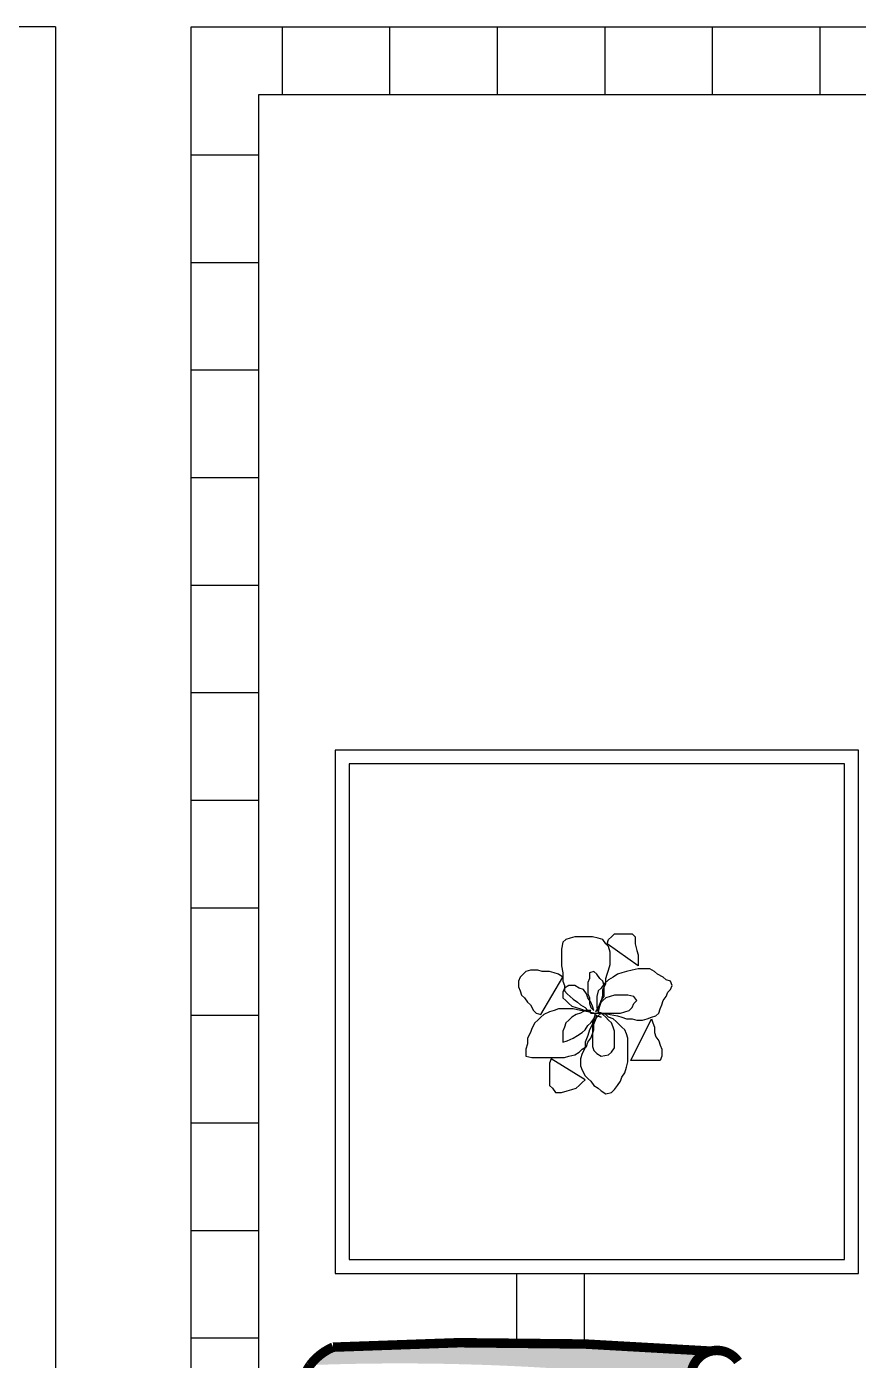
# Model space of a CAD drawing. Extents: x 3694 to 117786, y 20013 to 108631.
# Drawn here: x 67567 to 68795, y 32352 to 34321 of the extents above; entities that cross this region are included whole.
import ezdxf

# ---------------------------------------------------------------- set-up
doc = ezdxf.new("R2010")
doc.units = 0
doc.header["$LTSCALE"] = 1000
doc.header["$MEASUREMENT"] = 0
doc.linetypes.add('ACAD_ISO04W100', pattern=[30, 24, -3, 0, -3])
for name, color, linetype in [('DOTE', 1, 'ACAD_ISO04W100'), ('家具', 253, 'Continuous'), ('铺地', 251, 'Continuous')]:
    doc.layers.add(name, color=color, linetype=linetype)

msp = doc.modelspace()

# ---------------------------------------------------------------- hatches: boundary and pattern name
at = {"layer": '家具'}
h = msp.add_hatch(dxfattribs=at)
h.set_pattern_fill('DOTS', color=8, scale=335.2800000195158, angle=-90.00000000000001, style=0)
h.set_pattern_definition([(270, (40764.08671532675, 11180.6824591425), (-20.95500000121973, -10.47750000060987), [0, -20.95500000121974])])
edge = h.paths.add_edge_path()
edge.add_spline(control_points=[(67993.17130601307, 30063.84951568378), (67991.34729976697, 30072.90548772866), (67989.56389360114, 30081.93599415552), (67984.12860158642, 30110.3428720034), (67980.69472483601, 30129.63373148218), (67974.75185783027, 30168.03593625524), (67972.29639064423, 30187.07571482248), (67967.69976319902, 30231.64739473444), (67965.82422945027, 30257.25210496921), (67961.0655163649, 30334.95599051948), (67959.04041559706, 30388.06087082521), (67952.12837160786, 30468.76317831468), (67949.18609689569, 30495.81551102568), (67943.11001669956, 30536.43465744354), (67940.80715207456, 30549.98101314058), (67935.52471497824, 30577.05204848417), (67932.52101880833, 30590.63939118481), (67925.16168477658, 30620.11476976685), (67920.72670472765, 30635.83967396493), (67913.01951785905, 30661.96974665546), (67909.80977831264, 30672.52040506721), (67906.63405051868, 30682.9588792542)], knot_values=[0.007594318894714291, 0.007594318894714291, 0.007594318894714291, 0.007594318894714291, 1.009331685129112, 1.009331685129112, 3.166903830014817, 3.166903830014817, 5.324475974900523, 5.324475974900523, 8.146713981276132, 8.146713981276132, 13.78698518195698, 13.78698518195698, 16.6071207822974, 16.6071207822974, 18.01718858246761, 18.01718858246761, 19.42725638263783, 19.42725638263783, 21.11840045899928, 21.11840045899928, 22.2881602581128, 22.2881602581128, 22.2881602581128, 22.2881602581128], degree=3, periodic=0)
edge.add_ellipse((69823.20520367785, 31244.76312481855), major_axis=(1412.244489359905, 1412.244489359905), ratio=0.9999999999999756, start_angle=138.5571482696466, end_angle=151.3374367642258, ccw=False)
edge.add_ellipse((69823.20520367785, 30996.93237553356), major_axis=(1412.244489360068, 1412.244489360068), ratio=0.9999999999999439, start_angle=118.66256323573529, end_angle=131.4428517303521, ccw=False)
edge.add_spline(control_points=[(67906.63405051883, 31558.7366210983), (67909.80977831272, 31569.17509528516), (67913.01951785918, 31579.72575369704), (67920.72670472754, 31605.85582638693), (67925.16168477626, 31621.58073058437), (67932.52101880762, 31651.05610916474), (67935.5247149774, 31664.64345186436), (67940.80715207334, 31691.71448720526), (67943.11001669822, 31705.26084290102), (67949.18609689416, 31745.8799893153), (67952.12837160646, 31772.93232202387), (67957.21757989601, 31832.35191669973), (67959.05916314002, 31864.61623508209), (67960.7806535066, 31896.48947444001)], knot_values=[0.007594318904541566, 0.007594318904541566, 0.007594318904541566, 0.007594318904541566, 1.177354118008585, 1.177354118008585, 2.868498194319651, 2.868498194319651, 4.278565994361959, 4.278565994361959, 5.688633794404266, 5.688633794404266, 8.508769394488882, 8.508769394488882, 11.91787256770212, 11.91787256770212, 11.91787256770212, 11.91787256770212], degree=3, periodic=0)
edge.add_ellipse((67966.54662708388, 31918.91794971506), major_axis=(-16.37502602228008, 16.37502602228009), ratio=0.9999999999989829, start_angle=120.5824584676195, end_angle=134.1964765581108)
edge.add_ellipse((68102.11673564016, 32282.87509827258), major_axis=(-290.1065513935977, 290.1065513935977), ratio=0.9999999999997424, start_angle=115.6565121527844, end_angle=125.4570821537669)
edge.add_ellipse((67321.81956704888, 31759.47094117671), major_axis=(510.6161812650204, 510.6161812650204), ratio=0.9999999999999901, start_angle=303.72155082213794, end_angle=324.46981628872436, ccw=False)
edge.add_ellipse((63554.82278205649, 31287.66644064122), major_axis=(3173.04596129218, 3173.045961292181), ratio=0.9999999999999838, start_angle=308.3579750967318, end_angle=319.22467961810776, ccw=False)
edge.add_ellipse((67013.86668054656, 30385.31873806614), major_axis=(-756.0877006786052, 756.0877006786051), ratio=0.9999999999999577, start_angle=220.5222124239156, end_angle=246.006972568888, ccw=False)
edge.add_ellipse((68093.52339938162, 30275.82137925406), major_axis=(20.77520892349939, 20.77520892349939), ratio=0.9999999999994437, start_angle=72.68604845020673, end_angle=150.6503094815745)
edge.add_ellipse((68351.80341855716, 30519.22352963258), major_axis=(269.5263520561136, 269.5263520561136), ratio=0.999999999999944, start_angle=176.2513210352899, end_angle=213.9303447370953)
edge.add_ellipse((68627.26773682423, 30299.26537330362), major_axis=(-269.5447157714534, 269.5447157714534), ratio=0.9999999999369282, start_angle=68.84746514096271, end_angle=70.56356873906073)
edge.add_ellipse((68342.56719316445, 28632.01307470827), major_axis=(1063.437138938993, 1063.437138938993), ratio=0.9999999999999742, start_angle=47.25507740856621, end_angle=54.69471484846078)
edge.add_ellipse((68138.87996170636, 29903.69415927289), major_axis=(153.1024992138001, 153.1024992138001), ratio=0.999999999999836, start_angle=58.23515820015977, end_angle=87.29579081924169)
edge = h.paths.add_edge_path()
edge.add_ellipse((68052.88844100668, 29947.41788500371), major_axis=(-59.62128638761863, 59.62128638761862), ratio=0.9999999999998141, start_angle=82.2821369550777, end_angle=111.86652617885011, ccw=False)
edge.add_ellipse((68101.68021477605, 29975.41144806831), major_axis=(99.19644208313211, 99.19644208313213), ratio=0.9999999999991369, start_angle=154.3192162768455, end_angle=169.3067677877742, ccw=False)
edge.add_ellipse((68226.47823621808, 31486.22295734135), major_axis=(1116.038544759271, 1116.038544759271), ratio=0.9999999999999997, start_angle=215.621951062749, end_angle=236.6758831388183)
edge.add_spline(control_points=[(68545.89027253704, 29940.5645158249), (68546.08773774045, 29938.37796617065), (68546.94206275698, 29928.79117084452), (68547.52980799931, 29918.77873065825), (68548.3849402652, 29909.38010911614)], knot_values=[0, 0, 0, 0, 0.2418033642713523, 1.052830296575082, 1.052830296575082, 1.052830296575082, 1.052830296575082], degree=3, periodic=0)
edge.add_ellipse((68586.29717914024, 29912.68040541979), major_axis=(-26.9093832352702, 26.9093832352702), ratio=0.9999999999998275, start_angle=49.72715643993222, end_angle=121.2232294175103)
edge.add_ellipse((68256.11459530622, 33919.22290215734), major_axis=(2868.190797183533, 2868.190797183534), ratio=0.9999999999999962, start_angle=221.6595468781956, end_angle=229.5406882996503, ccw=False)
edge = h.paths.add_edge_path()
edge.add_ellipse((68052.888441007, 32294.27761534866), major_axis=(59.62128638766564, 59.62128638766564), ratio=0.9999999999990175, start_angle=68.13347382114472, end_angle=97.71786304491229, ccw=False)
edge.add_ellipse((68256.11459530552, 28322.47259819503), major_axis=(-2868.190797183693, 2868.190797183692), ratio=0.9999999999999932, start_angle=310.45589591338563, end_angle=318.3404531217898, ccw=False)
edge.add_ellipse((68586.47344781598, 32328.98011740485), major_axis=(26.90938323527564, 26.90938323527564), ratio=0.9999999999994248, start_angle=58.67635426560714, end_angle=130.0165302798734)
edge.add_spline(control_points=[(68548.56169085666, 32332.28594505669), (68548.22481866497, 32328.58941360211), (68547.95022921459, 32325.1536455779), (68547.7038035242, 32321.8914489943)], knot_values=[0, 0, 0, 0, 0.3189857557440551, 0.3189857557440551, 0.3189857557440551, 0.3189857557440551], degree=3, periodic=0)
edge.add_ellipse((68118.21578227196, 28776.02485497344), major_axis=(-2525.631590611831, 2525.631590611831), ratio=0.9999999999999998, start_angle=-51.90622692966927, end_angle=-42.87540757850999)
edge = h.paths.add_edge_path()
edge.add_ellipse((68266.77555686311, 31858.42556467946), major_axis=(221.1621733483963, 221.1621733483963), ratio=0.9999999999999897, start_angle=249.0680231566651, end_angle=320.14399999649186, ccw=False)
edge.add_ellipse((68176.0526174061, 31598.98349202645), major_axis=(-155.4479335070542, 155.4479335070542), ratio=0.9999999999999792, start_angle=155.1189317615319, end_angle=218.1718407517728, ccw=False)
edge.add_ellipse((68799.50410135617, 31223.88327477461), major_axis=(405.3237387993501, 405.3237387993501), ratio=0.9999999999999748, start_angle=117.8864253213261, end_angle=164.4737673660374)
edge.add_ellipse((68089.49146304338, 30642.74064312865), major_axis=(-258.8230775298278, 258.8230775298277), ratio=0.9999999999999376, start_angle=229.4937413140151, end_angle=279.8017349942226, ccw=False)
edge.add_ellipse((68363.9373212085, 30409.27637136088), major_axis=(196.0891473908082, 196.0891473908082), ratio=0.9999999999999702, start_angle=323.30762702541074, end_angle=385.9615153224139, ccw=False)
edge.add_ellipse((68278.00643308103, 29953.04518186034), major_axis=(-433.6778078787907, 433.6778078787907), ratio=0.9999999999999418, start_angle=250.1218219998787, end_angle=279.01887695371147, ccw=False)
edge.add_ellipse((53145.8361834547, 31069.66315242132), major_axis=(661.589091324149, 15696.88206603798), ratio=0.9999999999885858, start_angle=268.6990717985552, end_angle=269.2892955079027, ccw=False)
edge.add_spline(control_points=[(68823.65183946406, 30051.8699650491), (68816.62451582364, 30051.42830053878), (68809.4790720412, 30051.32810777053), (68801.97294331792, 30051.60857366901)], knot_values=[2.293510373809953, 2.293510373809953, 2.293510373809953, 2.293510373809953, 2.979732802934619, 2.979732802934619, 2.979732802934619, 2.979732802934619], degree=3, periodic=0)
edge.add_spline(control_points=[(68801.97294331792, 30051.60857366901), (68797.75377061323, 30051.76622271901), (68786.3987936899, 30052.49451056889), (68770.42352773299, 30054.55284512733), (68774.08400020216, 30068.29956441936), (68770.34477331667, 30072.07533706707), (68767.56815582901, 30073.65261047311)], knot_values=[2.979732802934619, 2.979732802934619, 2.979732802934619, 2.979732802934619, 3.36545639614831, 3.990521829336836, 4.278466320926378, 4.605763273049225, 4.605763273049225, 4.605763273049225, 4.605763273049225], degree=3, periodic=0)
edge.add_spline(control_points=[(68767.56815582901, 30073.65261047311), (68764.78177563919, 30075.23542963758), (68761.20242986886, 30076.38384296887), (68757.62308409836, 30077.53225630016)], knot_values=[4.605763273049225, 4.605763273049225, 4.605763273049225, 4.605763273049225, 4.934211014792284, 4.934211014792284, 4.934211014792284, 4.934211014792284], degree=3, periodic=0)
edge.add_ellipse((68342.56719316445, 28632.01307470827), major_axis=(-1063.437138939308, 1063.437138939308), ratio=0.9999999999997944, start_angle=-61.02050574382404, end_angle=-52.79563289692064)
edge.add_ellipse((68413.88788747674, 30391.82192873425), major_axis=(-212.5834902189288, 212.5834902189288), ratio=0.9999999999999741, start_angle=161.1869257535529, end_angle=194.3664498800093)
edge.add_ellipse((68413.7911312485, 30073.2020877572), major_axis=(217.1797520411024, 217.1797520411024), ratio=0.9999999999998141, start_angle=347.5897344300159, end_angle=388.9747829871104)
edge.add_ellipse((68061.75581113262, 30199.81622390002), major_axis=(-331.0872910150837, 331.0872910150837), ratio=0.9999999999998823, start_angle=246.1037334905093, end_angle=272.1536149690035)
edge.add_ellipse((68628.87509417078, 30184.46120224598), major_axis=(-308.6143108805753, 308.6143108805753), ratio=0.9999999999997624, start_angle=-10.26044805010823, end_angle=-2.053383844999684)
edge.add_spline(control_points=[(68331.51679934209, 30503.93519219982), (68322.56479512357, 30496.88594260838), (68300.12235216223, 30479.213656267), (68309.89879025151, 30542.45701083951), (68286.88542869082, 30577.51144565915), (68259.65949848667, 30637.111770902), (68292.25629106838, 30702.74252199698), (68273.01407192613, 30784.50807648071), (68257.07807241459, 30871.33872279631), (68197.39537978926, 30907.47544098791), (68188.7721764178, 30963.01912853596), (68155.91447311011, 30951.19898155632), (68154.42844893668, 30968.36456541008), (68153.74790353593, 30977.30063960881)], knot_values=[28.72622828787619, 28.72622828787619, 28.72622828787619, 28.72622828787619, 29.65137003608691, 31.04553471454428, 32.97090723718488, 34.80045963000916, 37.53798117998499, 40.13244696109814, 43.73799823656201, 46.29924793153518, 47.53881564063179, 48.20545028199999, 48.98405692497199, 48.98405692497199, 48.98405692497199, 48.98405692550385], degree=3, periodic=0)
edge.add_ellipse((74440.63653749638, 31139.04039679581), major_axis=(4446.972478263985, 4446.972478263985), ratio=0.999999999999985, start_angle=132.8462663510045, end_angle=136.4736958691292, ccw=False)
edge.add_spline(control_points=[(68156.11034534252, 31375.385451788), (68157.5124688914, 31389.27132057141), (68160.68932151947, 31413.77905041901), (68204.25728111825, 31444.79300328837), (68224.9855460781, 31513.37248252842), (68260.43519728706, 31577.01717165853), (68249.17362508782, 31648.50423554562), (68285.93254690096, 31671.1576760095), (68318.29201370077, 31758.0116609609), (68318.86281377642, 31736.7729673537)], knot_values=[0, 0, 0, 1.163513729807164e-12, 1.426783815582302, 2.507845637052222, 5.446644405802077, 8.794161911986935, 10.36550993041577, 12.19506232323765, 14.47634677036475, 14.47634677036475, 14.47634677036475, 14.47634677036475], degree=3, periodic=0)
edge.add_ellipse((67925.76321483008, 31991.15514804198), major_axis=(-331.0872910150355, 331.0872910150356), ratio=0.9999999999998563, start_angle=192.0923307984065, end_angle=216.8100269555189)
edge.add_ellipse((68240.59843833724, 32193.24123890271), major_axis=(217.1797520411322, 217.1797520411322), ratio=0.9999999999998619, start_angle=253.938977458923, end_angle=295.3240260160028)
edge.add_ellipse((68311.89925182756, 31882.70169806848), major_axis=(212.5834902189274, 212.5834902189273), ratio=0.9999999999959371, start_angle=358.5473105660088, end_angle=364.8552973097488)
edge.add_ellipse((68346.10422765338, 33494.59638260669), major_axis=(-983.7752406232428, 983.7752406232432), ratio=0.999999999999971, start_angle=141.5881560884107, end_angle=151.911972755275)
edge.add_spline(control_points=[(68750.82713153132, 32163.49652940117), (68756.3371627377, 32165.30407448088), (68761.8471939442, 32167.11161956034), (68764.4357771814, 32170.4949439754)], knot_values=[4.42752981046754, 4.42752981046754, 4.42752981046754, 4.42752981046754, 4.934211014792284, 4.934211014792284, 4.934211014792284, 4.934211014792284], degree=3, periodic=0)
edge.add_ellipse((68272.00710376579, 32290.21585168514), major_axis=(358.3427787361424, 358.3427787361424), ratio=0.9999999999999811, start_angle=262.1836328537145, end_angle=301.33517879624424, ccw=False)

# ---------------------------------------------------------------- linework, layer by layer
at = {"layer": 'DOTE'}
for p, q in [((67610.16321170608, 34320.84775014569), (66410.1632117098, 34320.84775014941)), ((67610.1632117098, 34320.84775014941), (67610.16321170487, 24034.04040952754))]:
    msp.add_line(p, q, dxfattribs=at)
at = {"layer": '家具', "color": 8}
for p, q in [((68363.39312667292, 32973.48638953226, 1.41431932393393e-09), (68359.02473306973, 32969.38012393218, 1.41431932393393e-09)), ((68369.9268194802, 32975.5395223326, 1.41431932393393e-09), (68363.39312667292, 32973.48638953226, 1.41431932393393e-09)), ((68376.46173146175, 32977.57436713289, 1.41431932393393e-09), (68369.9268194802, 32975.5395223326, 1.41431932393393e-09)), ((68385.18998426644, 32977.57436713289, 1.41431932393393e-09), (68376.46173146175, 32977.57436713289, 1.41431932393393e-09)), ((68393.89872985374, 32977.57436713289, 1.41431932393393e-09), (68385.18998426644, 32977.57436713289, 1.41431932393393e-09)), ((68402.6172290736, 32977.57436713289, 1.41431932393393e-09), (68393.89872985374, 32977.57436713289, 1.41431932393393e-09)), ((68411.3454818783, 32975.5395223326, 1.41431932393393e-09), (68402.6172290736, 32977.57436713289, 1.41431932393393e-09)), ((68417.87917468559, 32973.48638953226, 1.41431932393393e-09), (68411.3454818783, 32975.5395223326, 1.41431932393393e-09)), ((68422.24756828579, 32967.33674473219, 1.41431932393393e-09), (68417.87917468559, 32973.48638953226, 1.41431932393393e-09)), ((68424.41408666415, 32967.33674473219, 1.41431932393393e-09), (68426.5988930767, 32973.48638953226, 1.41431932393393e-09)), ((68426.5988930767, 32973.48638953226, 1.41431932393393e-09), (68430.9575330563, 32977.57436713289, 1.41431932393393e-09)), ((68430.9575330563, 32977.57436713289, 1.41431932393393e-09), (68435.31739224888, 32981.69038633269, 1.41431932393393e-09)), ((68435.31739224888, 32981.69038633269, 1.41431932393393e-09), (68444.04442587635, 32981.69038633269, 1.41431932393393e-09)), ((68444.04442587635, 32981.69038633269, 1.41431932393393e-09), (68452.75439068857, 32981.69038633269, 1.41431932393393e-09)), ((68452.75439068857, 32981.69038633269, 1.41431932393393e-09), (68461.47288986371, 32981.69038633269, 1.41431932393393e-09)), ((68461.47288986371, 32981.69038633269, 1.41431932393393e-09), (68465.82299547442, 32977.57436713289, 1.41431932393393e-09)), ((68465.82299547442, 32977.57436713289, 1.41431932393393e-09), (68465.82299547442, 32967.33674473219, 1.41431932393393e-09)), ((68359.02473306973, 32969.38012393218, 1.41431932393393e-09), (68356.84968028375, 32959.13274793177, 1.41431932393393e-09)), ((68356.84968028375, 32959.13274793177, 1.41431932393393e-09), (68356.84968028375, 32950.92997033136, 1.41431932393393e-09)), ((68426.5988930767, 32963.23047913216, 1.41431932393393e-09), (68422.24756828579, 32967.33674473219, 1.41431932393393e-09)), ((68470.18285467295, 32934.53294953023, 1.41431932393393e-09), (68424.41408666415, 32967.33674473219, 1.41431932393393e-09)), ((68428.77394586269, 32955.02648233168, 1.41431932393393e-09), (68426.5988930767, 32963.23047913216, 1.41431932393393e-09)), ((68428.77394586269, 32944.78032553133, 1.41431932393393e-09), (68428.77394586269, 32955.02648233168, 1.41431932393393e-09)), ((68465.82299547442, 32967.33674473219, 1.41431932393393e-09), (68468.01633625288, 32957.07961513138, 1.41431932393393e-09)), ((68468.01633625288, 32957.07961513138, 1.41431932393393e-09), (68470.18285467295, 32950.92997033136, 1.41431932393393e-09)), ((68356.84968028375, 32950.92997033136, 1.41431932393393e-09), (68356.84968028375, 32942.72719273095, 1.41431932393393e-09)), ((68356.84968028375, 32942.72719273095, 1.41431932393393e-09), (68356.84968028375, 32934.53294953023, 1.41431932393393e-09)), ((68356.84968028375, 32934.53294953023, 1.41431932393393e-09), (68359.02473306973, 32924.27581993011, 1.41431932393393e-09)), ((68426.5988930767, 32928.3735511305, 1.41431932393393e-09), (68428.77394586269, 32936.57632873091, 1.41431932393393e-09)), ((68428.77394586269, 32936.57632873091, 1.41431932393393e-09), (68428.77394586269, 32944.78032553133, 1.41431932393393e-09)), ((68470.18285467295, 32950.92997033136, 1.41431932393393e-09), (68470.18285467295, 32942.72719273095, 1.41431932393393e-09)), ((68470.18285467295, 32942.72719273095, 1.41431932393393e-09), (68470.18285467295, 32934.53294953023, 1.41431932393393e-09)), ((68295.82750107057, 32918.12617513005, 1.41431932393393e-09), (68293.64391387996, 32911.97531112931, 1.41431932393393e-09)), ((68300.18736026912, 32922.22268712967, 1.41431932393393e-09), (68295.82750107057, 32918.12617513005, 1.41431932393393e-09)), ((68304.5460002487, 32926.32041833011, 1.41431932393393e-09), (68300.18736026912, 32922.22268712967, 1.41431932393393e-09)), ((68311.08091227495, 32928.3735511305, 1.41431932393393e-09), (68304.5460002487, 32926.32041833011, 1.41431932393393e-09)), ((68321.96592986719, 32928.3735511305, 1.41431932393393e-09), (68311.08091227495, 32928.3735511305, 1.41431932393393e-09)), ((68328.51791066695, 32926.32041833011, 1.41431932393393e-09), (68321.96592986719, 32928.3735511305, 1.41431932393393e-09)), ((68326.34285788395, 32862.76596072722, 1.41431932393393e-09), (68359.02473306973, 32918.12617513005, 1.41431932393393e-09)), ((68339.41146267278, 32926.32041833011, 1.41431932393393e-09), (68328.51791066695, 32926.32041833011, 1.41431932393393e-09)), ((68345.94637465134, 32924.27581993011, 1.41431932393393e-09), (68339.41146267278, 32926.32041833011, 1.41431932393393e-09)), ((68352.48982104348, 32922.22268712967, 1.41431932393393e-09), (68345.94637465134, 32924.27581993011, 1.41431932393393e-09)), ((68359.02473306973, 32918.12617513005, 1.41431932393393e-09), (68352.48982104348, 32922.22268712967, 1.41431932393393e-09)), ((68359.02473306973, 32924.27581993011, 1.41431932393393e-09), (68359.02473306973, 32911.97531112931, 1.41431932393393e-09)), ((68398.26712345991, 32916.0730423297, 1.41431932393393e-09), (68396.08353626632, 32909.92339752968, 1.41431932393393e-09)), ((68404.80203548615, 32926.32041833011, 1.41431932393393e-09), (68398.26712345991, 32924.27581993011, 1.41431932393393e-09)), ((68398.26712345991, 32924.27581993011, 1.41431932393393e-09), (68398.26712345991, 32916.0730423297, 1.41431932393393e-09)), ((68409.16067546574, 32922.22268712967, 1.41431932393393e-09), (68404.80203548615, 32926.32041833011, 1.41431932393393e-09)), ((68413.52053465832, 32916.0730423297, 1.41431932393393e-09), (68409.16067546574, 32922.22268712967, 1.41431932393393e-09)), ((68417.87917468559, 32911.97531112931, 1.41431932393393e-09), (68413.52053465832, 32916.0730423297, 1.41431932393393e-09)), ((68426.5988930767, 32914.01990952931, 1.41431932393393e-09), (68420.06398105047, 32907.87026472928, 1.41431932393393e-09)), ((68422.24756828579, 32916.0730423297, 1.41431932393393e-09), (68424.41408666415, 32922.22268712967, 1.41431932393393e-09)), ((68422.24756828579, 32907.87026472928, 1.41431932393393e-09), (68422.24756828579, 32916.0730423297, 1.41431932393393e-09)), ((68424.41408666415, 32922.22268712967, 1.41431932393393e-09), (68426.5988930767, 32928.3735511305, 1.41431932393393e-09)), ((68433.13258588398, 32918.12617513005, 1.41431932393393e-09), (68426.5988930767, 32914.01990952931, 1.41431932393393e-09)), ((68439.66749786554, 32922.22268712967, 1.41431932393393e-09), (68433.13258588398, 32918.12617513005, 1.41431932393393e-09)), ((68446.21094425471, 32924.27581993011, 1.41431932393393e-09), (68439.66749786554, 32922.22268712967, 1.41431932393393e-09)), ((68452.75439068857, 32926.32041833011, 1.41431932393393e-09), (68446.21094425471, 32924.27581993011, 1.41431932393393e-09)), ((68461.47288986371, 32928.3735511305, 1.41431932393393e-09), (68452.75439068857, 32926.32041833011, 1.41431932393393e-09)), ((68470.18285467295, 32930.41693033038, 1.41431932393393e-09), (68461.47288986371, 32928.3735511305, 1.41431932393393e-09)), ((68478.9098882587, 32930.41693033038, 1.41431932393393e-09), (68470.18285467295, 32930.41693033038, 1.41431932393393e-09)), ((68487.62838747854, 32930.41693033038, 1.41431932393393e-09), (68478.9098882587, 32930.41693033038, 1.41431932393393e-09)), ((68494.16329945711, 32926.32041833011, 1.41431932393393e-09), (68487.62838747854, 32930.41693033038, 1.41431932393393e-09)), ((68498.53169306327, 32922.22268712967, 1.41431932393393e-09), (68494.16329945711, 32926.32041833011, 1.41431932393393e-09)), ((68507.24165787551, 32918.12617513005, 1.41431932393393e-09), (68498.53169306327, 32922.22268712967, 1.41431932393393e-09)), ((68511.60029784912, 32914.01990952931, 1.41431932393393e-09), (68507.24165787551, 32918.12617513005, 1.41431932393393e-09)), ((68518.14374428598, 32911.97531112931, 1.41431932393393e-09), (68511.60029784912, 32914.01990952931, 1.41431932393393e-09)), ((68293.64391387996, 32911.97531112931, 1.41431932393393e-09), (68293.64391387996, 32903.76399912919, 1.41431932393393e-09)), ((68293.64391387996, 32903.76399912919, 1.41431932393393e-09), (68295.82750107057, 32897.62288872887, 1.41431932393393e-09)), ((68295.82750107057, 32897.62288872887, 1.41431932393393e-09), (68297.99401944893, 32891.46349032845, 1.41431932393393e-09)), ((68359.02473306973, 32911.97531112931, 1.41431932393393e-09), (68361.20832026334, 32905.82566632929, 1.41431932393393e-09)), ((68361.20832026334, 32901.71086632881, 1.41431932393393e-09), (68359.02473306973, 32895.56000232873, 1.41431932393393e-09)), ((68359.02473306973, 32895.56000232873, 1.41431932393393e-09), (68359.02473306973, 32887.37551272852, 1.41431932393393e-09)), ((68367.75176664951, 32905.82566632929, 1.41431932393393e-09), (68361.20832026334, 32901.71086632881, 1.41431932393393e-09)), ((68361.20832026334, 32905.82566632929, 1.41431932393393e-09), (68361.20832026334, 32897.62288872887, 1.41431932393393e-09)), ((68361.20832026334, 32897.62288872887, 1.41431932393393e-09), (68365.5681794559, 32893.51662312879, 1.41431932393393e-09)), ((68365.5681794559, 32893.51662312879, 1.41431932393393e-09), (68369.9268194802, 32889.410357528, 1.41431932393393e-09)), ((68376.46173146175, 32905.82566632929, 1.41431932393393e-09), (68367.75176664951, 32905.82566632929, 1.41431932393393e-09)), ((68383.00517785091, 32901.71086632881, 1.41431932393393e-09), (68376.46173146175, 32905.82566632929, 1.41431932393393e-09)), ((68389.54862428775, 32899.67602152858, 1.41431932393393e-09), (68383.00517785091, 32901.71086632881, 1.41431932393393e-09)), ((68393.89872985374, 32893.51662312879, 1.41431932393393e-09), (68389.54862428775, 32899.67602152858, 1.41431932393393e-09)), ((68396.08353626632, 32887.37551272852, 1.41431932393393e-09), (68393.89872985374, 32893.51662312879, 1.41431932393393e-09)), ((68396.08353626632, 32909.92339752968, 1.41431932393393e-09), (68396.08353626632, 32901.71086632881, 1.41431932393393e-09)), ((68396.08353626632, 32901.71086632881, 1.41431932393393e-09), (68396.08353626632, 32893.51662312879, 1.41431932393393e-09)), ((68396.08353626632, 32893.51662312879, 1.41431932393393e-09), (68398.26712345991, 32887.37551272852, 1.41431932393393e-09)), ((68411.3454818783, 32897.62288872887, 1.41431932393393e-09), (68409.16067546574, 32889.410357528, 1.41431932393393e-09)), ((68415.6955874443, 32901.71086632881, 1.41431932393393e-09), (68411.3454818783, 32897.62288872887, 1.41431932393393e-09)), ((68420.06398105047, 32907.87026472928, 1.41431932393393e-09), (68415.6955874443, 32901.71086632881, 1.41431932393393e-09)), ((68420.06398105047, 32905.82566632929, 1.41431932393393e-09), (68417.87917468559, 32911.97531112931, 1.41431932393393e-09)), ((68417.87917468559, 32899.67602152858, 1.41431932393393e-09), (68422.24756828579, 32907.87026472928, 1.41431932393393e-09)), ((68417.87917468559, 32891.46349032845, 1.41431932393393e-09), (68417.87917468559, 32899.67602152858, 1.41431932393393e-09)), ((68420.06398105047, 32897.62288872887, 1.41431932393393e-09), (68420.06398105047, 32905.82566632929, 1.41431932393393e-09)), ((68420.06398105047, 32889.410357528, 1.41431932393393e-09), (68420.06398105047, 32897.62288872887, 1.41431932393393e-09)), ((68511.60029784912, 32889.410357528, 1.41431932393393e-09), (68513.7753506798, 32895.56000232873, 1.41431932393393e-09)), ((68513.7753506798, 32895.56000232873, 1.41431932393393e-09), (68518.14374428598, 32899.67602152858, 1.41431932393393e-09)), ((68520.32001628794, 32905.82566632929, 1.41431932393393e-09), (68518.14374428598, 32911.97531112931, 1.41431932393393e-09)), ((68518.14374428598, 32899.67602152858, 1.41431932393393e-09), (68520.32001628794, 32905.82566632929, 1.41431932393393e-09)), ((68297.99401944893, 32891.46349032845, 1.41431932393393e-09), (68302.36241305509, 32887.37551272852, 1.41431932393393e-09)), ((68302.36241305509, 32887.37551272852, 1.41431932393393e-09), (68306.7210530764, 32881.216114328, 1.41431932393393e-09)), ((68306.7210530764, 32881.216114328, 1.41431932393393e-09), (68311.08091227495, 32877.10984872795, 1.41431932393393e-09)), ((68311.08091227495, 32877.10984872795, 1.41431932393393e-09), (68315.43101784095, 32868.90707112754, 1.41431932393393e-09)), ((68359.02473306973, 32887.37551272852, 1.41431932393393e-09), (68363.39312667292, 32883.25949352797, 1.41431932393393e-09)), ((68363.39312667292, 32883.25949352797, 1.41431932393393e-09), (68367.75176664951, 32879.1629815276, 1.41431932393393e-09)), ((68367.75176664951, 32879.1629815276, 1.41431932393393e-09), (68372.11162584806, 32875.06646952727, 1.41431932393393e-09)), ((68369.9268194802, 32889.410357528, 1.41431932393393e-09), (68374.29521308339, 32885.32237992813, 1.41431932393393e-09)), ((68372.11162584806, 32875.06646952727, 1.41431932393393e-09), (68378.6465378743, 32873.01333672758, 1.41431932393393e-09)), ((68374.29521308339, 32885.32237992813, 1.41431932393393e-09), (68380.8301250679, 32881.216114328, 1.41431932393393e-09)), ((68380.8301250679, 32881.216114328, 1.41431932393393e-09), (68385.18998426644, 32877.10984872795, 1.41431932393393e-09)), ((68385.18998426644, 32877.10984872795, 1.41431932393393e-09), (68391.71514266016, 32873.01333672758, 1.41431932393393e-09)), ((68400.4421762459, 32881.216114328, 1.41431932393393e-09), (68396.08353626632, 32887.37551272852, 1.41431932393393e-09)), ((68398.26712345991, 32887.37551272852, 1.41431932393393e-09), (68398.26712345991, 32879.1629815276, 1.41431932393393e-09)), ((68398.26712345991, 32879.1629815276, 1.41431932393393e-09), (68400.4421762459, 32873.01333672758, 1.41431932393393e-09)), ((68402.6172290736, 32875.06646952727, 1.41431932393393e-09), (68400.4421762459, 32881.216114328, 1.41431932393393e-09)), ((68404.80203548615, 32868.90707112754, 1.41431932393393e-09), (68402.6172290736, 32875.06646952727, 1.41431932393393e-09)), ((68409.16067546574, 32889.410357528, 1.41431932393393e-09), (68409.16067546574, 32881.216114328, 1.41431932393393e-09)), ((68409.16067546574, 32881.216114328, 1.41431932393393e-09), (68409.16067546574, 32873.01333672758, 1.41431932393393e-09)), ((68413.52053465832, 32879.1629815276, 1.41431932393393e-09), (68411.3454818783, 32873.01333672758, 1.41431932393393e-09)), ((68411.3454818783, 32870.96873832763, 1.41431932393393e-09), (68413.52053465832, 32877.10984872795, 1.41431932393393e-09)), ((68411.3454818783, 32864.80933992715, 1.41431932393393e-09), (68413.52053465832, 32875.06646952727, 1.41431932393393e-09)), ((68417.87917468559, 32883.25949352797, 1.41431932393393e-09), (68413.52053465832, 32879.1629815276, 1.41431932393393e-09)), ((68413.52053465832, 32877.10984872795, 1.41431932393393e-09), (68415.6955874443, 32883.25949352797, 1.41431932393393e-09)), ((68413.52053465832, 32875.06646952727, 1.41431932393393e-09), (68415.6955874443, 32881.216114328, 1.41431932393393e-09)), ((68415.6955874443, 32881.216114328, 1.41431932393393e-09), (68417.87917468559, 32891.46349032845, 1.41431932393393e-09)), ((68415.6955874443, 32883.25949352797, 1.41431932393393e-09), (68420.06398105047, 32889.410357528, 1.41431932393393e-09)), ((68422.24756828579, 32887.37551272852, 1.41431932393393e-09), (68417.87917468559, 32883.25949352797, 1.41431932393393e-09)), ((68428.77394586269, 32889.410357528, 1.41431932393393e-09), (68422.24756828579, 32887.37551272852, 1.41431932393393e-09)), ((68435.31739224888, 32891.46349032845, 1.41431932393393e-09), (68428.77394586269, 32889.410357528, 1.41431932393393e-09)), ((68444.04442587635, 32891.46349032845, 1.41431932393393e-09), (68435.31739224888, 32891.46349032845, 1.41431932393393e-09)), ((68454.9391970594, 32891.46349032845, 1.41431932393393e-09), (68444.04442587635, 32891.46349032845, 1.41431932393393e-09)), ((68463.64794264671, 32889.410357528, 1.41431932393393e-09), (68454.9391970594, 32891.46349032845, 1.41431932393393e-09)), ((68461.47288986371, 32873.01333672758, 1.41431932393393e-09), (68463.64794264671, 32879.1629815276, 1.41431932393393e-09)), ((68468.01633625288, 32883.25949352797, 1.41431932393393e-09), (68463.64794264671, 32889.410357528, 1.41431932393393e-09)), ((68463.64794264671, 32879.1629815276, 1.41431932393393e-09), (68468.01633625288, 32883.25949352797, 1.41431932393393e-09)), ((68502.88179867696, 32870.96873832763, 1.41431932393393e-09), (68505.06660508952, 32877.10984872795, 1.41431932393393e-09)), ((68505.06660508952, 32877.10984872795, 1.41431932393393e-09), (68507.24165787551, 32883.25949352797, 1.41431932393393e-09)), ((68507.24165787551, 32883.25949352797, 1.41431932393393e-09), (68511.60029784912, 32889.410357528, 1.41431932393393e-09)), ((68315.43101784095, 32868.90707112754, 1.41431932393393e-09), (68319.79941144711, 32864.80933992715, 1.41431932393393e-09)), ((68321.96592986719, 32854.55342952635, 1.41431932393393e-09), (68317.6158242565, 32850.46545192642, 1.41431932393393e-09)), ((68319.79941144711, 32864.80933992715, 1.41431932393393e-09), (68326.34285788395, 32862.76596072722, 1.41431932393393e-09)), ((68326.34285788395, 32858.66822952683, 1.41431932393393e-09), (68321.96592986719, 32854.55342952635, 1.41431932393393e-09)), ((68330.69296345292, 32862.76596072722, 1.41431932393393e-09), (68326.34285788395, 32858.66822952683, 1.41431932393393e-09)), ((68339.41146267278, 32866.85393832714, 1.41431932393393e-09), (68330.69296345292, 32862.76596072722, 1.41431932393393e-09)), ((68345.94637465134, 32868.90707112754, 1.41431932393393e-09), (68339.41146267278, 32866.85393832714, 1.41431932393393e-09)), ((68352.48982104348, 32870.96873832763, 1.41431932393393e-09), (68345.94637465134, 32868.90707112754, 1.41431932393393e-09)), ((68361.20832026334, 32870.96873832763, 1.41431932393393e-09), (68352.48982104348, 32870.96873832763, 1.41431932393393e-09)), ((68374.29521308339, 32870.96873832763, 1.41431932393393e-09), (68361.20832026334, 32870.96873832763, 1.41431932393393e-09)), ((68367.75176664951, 32854.55342952635, 1.41431932393393e-09), (68363.39312667292, 32850.46545192642, 1.41431932393393e-09)), ((68372.11162584806, 32858.66822952683, 1.41431932393393e-09), (68367.75176664951, 32854.55342952635, 1.41431932393393e-09)), ((68378.6465378743, 32862.76596072722, 1.41431932393393e-09), (68372.11162584806, 32858.66822952683, 1.41431932393393e-09)), ((68385.18998426644, 32868.90707112754, 1.41431932393393e-09), (68374.29521308339, 32870.96873832763, 1.41431932393393e-09)), ((68378.6465378743, 32873.01333672758, 1.41431932393393e-09), (68385.18998426644, 32870.96873832763, 1.41431932393393e-09)), ((68385.18998426644, 32864.80933992715, 1.41431932393393e-09), (68378.6465378743, 32862.76596072722, 1.41431932393393e-09)), ((68385.18998426644, 32870.96873832763, 1.41431932393393e-09), (68391.71514266016, 32868.90707112754, 1.41431932393393e-09)), ((68391.71514266016, 32868.90707112754, 1.41431932393393e-09), (68385.18998426644, 32864.80933992715, 1.41431932393393e-09)), ((68396.08353626632, 32866.85393832714, 1.41431932393393e-09), (68385.18998426644, 32868.90707112754, 1.41431932393393e-09)), ((68391.71514266016, 32873.01333672758, 1.41431932393393e-09), (68396.08353626632, 32868.90707112754, 1.41431932393393e-09)), ((68400.4421762459, 32868.90707112754, 1.41431932393393e-09), (68391.71514266016, 32868.90707112754, 1.41431932393393e-09)), ((68391.71514266016, 32868.90707112754, 1.41431932393393e-09), (68398.26712345991, 32866.85393832714, 1.41431932393393e-09)), ((68396.08353626632, 32868.90707112754, 1.41431932393393e-09), (68400.4421762459, 32864.80933992715, 1.41431932393393e-09)), ((68404.80203548615, 32864.80933992715, 1.41431932393393e-09), (68396.08353626632, 32866.85393832714, 1.41431932393393e-09)), ((68398.26712345991, 32866.85393832714, 1.41431932393393e-09), (68400.4421762459, 32868.90707112754, 1.41431932393393e-09)), ((68400.4421762459, 32873.01333672758, 1.41431932393393e-09), (68404.80203548615, 32868.90707112754, 1.41431932393393e-09)), ((68400.4421762459, 32864.80933992715, 1.41431932393393e-09), (68411.3454818783, 32864.80933992715, 1.41431932393393e-09)), ((68400.4421762459, 32850.46545192642, 1.41431932393393e-09), (68404.80203548615, 32856.60656232674, 1.41431932393393e-09)), ((68404.80203548615, 32856.60656232674, 1.41431932393393e-09), (68402.6172290736, 32850.46545192642, 1.41431932393393e-09)), ((68406.98562267976, 32856.60656232674, 1.41431932393393e-09), (68402.6172290736, 32848.40256552627, 1.41431932393393e-09)), ((68409.16067546574, 32860.71282792683, 1.41431932393393e-09), (68404.80203548615, 32864.80933992715, 1.41431932393393e-09)), ((68404.80203548615, 32856.60656232674, 1.41431932393393e-09), (68406.98562267976, 32862.76596072722, 1.41431932393393e-09)), ((68406.98562267976, 32862.76596072722, 1.41431932393393e-09), (68404.80203548615, 32856.60656232674, 1.41431932393393e-09)), ((68404.80203548615, 32848.40256552627, 1.41431932393393e-09), (68406.98562267976, 32854.55342952635, 1.41431932393393e-09)), ((68411.3454818783, 32873.01333672758, 1.41431932393393e-09), (68406.98562267976, 32866.85393832714, 1.41431932393393e-09)), ((68406.98562267976, 32866.85393832714, 1.41431932393393e-09), (68411.3454818783, 32870.96873832763, 1.41431932393393e-09)), ((68411.3454818783, 32860.71282792683, 1.41431932393393e-09), (68406.98562267976, 32856.60656232674, 1.41431932393393e-09)), ((68406.98562267976, 32854.55342952635, 1.41431932393393e-09), (68409.16067546574, 32860.71282792683, 1.41431932393393e-09)), ((68409.16067546574, 32873.01333672758, 1.41431932393393e-09), (68411.3454818783, 32866.85393832714, 1.41431932393393e-09)), ((68415.6955874443, 32858.66822952683, 1.41431932393393e-09), (68409.16067546574, 32860.71282792683, 1.41431932393393e-09)), ((68409.16067546574, 32860.71282792683, 1.41431932393393e-09), (68415.6955874443, 32858.66822952683, 1.41431932393393e-09)), ((68417.87917468559, 32862.76596072722, 1.41431932393393e-09), (68411.3454818783, 32866.85393832714, 1.41431932393393e-09)), ((68411.3454818783, 32866.85393832714, 1.41431932393393e-09), (68417.87917468559, 32864.80933992715, 1.41431932393393e-09)), ((68411.3454818783, 32866.85393832714, 1.41431932393393e-09), (68411.3454818783, 32864.80933992715, 1.41431932393393e-09)), ((68415.6955874443, 32864.80933992715, 1.41431932393393e-09), (68411.3454818783, 32860.71282792683, 1.41431932393393e-09)), ((68411.3454818783, 32864.80933992715, 1.41431932393393e-09), (68420.06398105047, 32864.80933992715, 1.41431932393393e-09)), ((68422.24756828579, 32862.76596072722, 1.41431932393393e-09), (68415.6955874443, 32864.80933992715, 1.41431932393393e-09)), ((68417.87917468559, 32864.80933992715, 1.41431932393393e-09), (68426.5988930767, 32864.80933992715, 1.41431932393393e-09)), ((68422.24756828579, 32858.66822952683, 1.41431932393393e-09), (68417.87917468559, 32862.76596072722, 1.41431932393393e-09)), ((68420.06398105047, 32864.80933992715, 1.41431932393393e-09), (68428.77394586269, 32862.76596072722, 1.41431932393393e-09)), ((68426.5988930767, 32858.66822952683, 1.41431932393393e-09), (68422.24756828579, 32862.76596072722, 1.41431932393393e-09)), ((68426.5988930767, 32854.55342952635, 1.41431932393393e-09), (68422.24756828579, 32858.66822952683, 1.41431932393393e-09)), ((68426.5988930767, 32864.80933992715, 1.41431932393393e-09), (68435.31739224888, 32864.80933992715, 1.41431932393393e-09)), ((68433.13258588398, 32856.60656232674, 1.41431932393393e-09), (68426.5988930767, 32858.66822952683, 1.41431932393393e-09)), ((68430.9575330563, 32850.46545192642, 1.41431932393393e-09), (68426.5988930767, 32854.55342952635, 1.41431932393393e-09)), ((68428.77394586269, 32862.76596072722, 1.41431932393393e-09), (68439.66749786554, 32860.71282792683, 1.41431932393393e-09)), ((68437.50097949016, 32852.50883112635, 1.41431932393393e-09), (68433.13258588398, 32856.60656232674, 1.41431932393393e-09)), ((68435.31739224888, 32864.80933992715, 1.41431932393393e-09), (68444.04442587635, 32864.80933992715, 1.41431932393393e-09)), ((68439.66749786554, 32860.71282792683, 1.41431932393393e-09), (68446.21094425471, 32858.66822952683, 1.41431932393393e-09)), ((68444.04442587635, 32864.80933992715, 1.41431932393393e-09), (68450.57933786087, 32866.85393832714, 1.41431932393393e-09)), ((68446.21094425471, 32858.66822952683, 1.41431932393393e-09), (68452.75439068857, 32856.60656232674, 1.41431932393393e-09)), ((68450.57933786087, 32866.85393832714, 1.41431932393393e-09), (68457.11424988712, 32868.90707112754, 1.41431932393393e-09)), ((68452.75439068857, 32856.60656232674, 1.41431932393393e-09), (68461.47288986371, 32856.60656232674, 1.41431932393393e-09)), ((68457.11424988712, 32868.90707112754, 1.41431932393393e-09), (68461.47288986371, 32873.01333672758, 1.41431932393393e-09)), ((68459.29783708071, 32795.09548392378, 1.41431932393393e-09), (68489.80465948052, 32856.60656232674, 1.41431932393393e-09)), ((68461.47288986371, 32856.60656232674, 1.41431932393393e-09), (68468.01633625288, 32854.55342952635, 1.41431932393393e-09)), ((68468.01633625288, 32854.55342952635, 1.41431932393393e-09), (68476.7263010651, 32854.55342952635, 1.41431932393393e-09)), ((68476.7263010651, 32854.55342952635, 1.41431932393393e-09), (68483.26974745128, 32856.60656232674, 1.41431932393393e-09)), ((68483.26974745128, 32856.60656232674, 1.41431932393393e-09), (68489.80465948052, 32858.66822952683, 1.41431932393393e-09)), ((68489.80465948052, 32858.66822952683, 1.41431932393393e-09), (68496.34810586968, 32860.71282792683, 1.41431932393393e-09)), ((68489.80465948052, 32856.60656232674, 1.41431932393393e-09), (68491.99800025599, 32850.46545192642, 1.41431932393393e-09)), ((68496.34810586968, 32860.71282792683, 1.41431932393393e-09), (68500.69821148337, 32864.80933992715, 1.41431932393393e-09)), ((68500.69821148337, 32864.80933992715, 1.41431932393393e-09), (68502.88179867696, 32870.96873832763, 1.41431932393393e-09)), ((68311.08091227495, 32836.11181032597, 1.41431932393393e-09), (68306.7210530764, 32827.8992791251, 1.41431932393393e-09)), ((68313.26571863983, 32842.24438632585, 1.41431932393393e-09), (68311.08091227495, 32836.11181032597, 1.41431932393393e-09)), ((68317.6158242565, 32850.46545192642, 1.41431932393393e-09), (68313.26571863983, 32842.24438632585, 1.41431932393393e-09)), ((68361.20832026334, 32844.30605352594, 1.41431932393393e-09), (68359.02473306973, 32838.16494312562, 1.41431932393393e-09)), ((68359.02473306973, 32838.16494312562, 1.41431932393393e-09), (68359.02473306973, 32829.95241192545, 1.41431932393393e-09)), ((68363.39312667292, 32850.46545192642, 1.41431932393393e-09), (68361.20832026334, 32844.30605352594, 1.41431932393393e-09)), ((68380.8301250679, 32832.00554472519, 1.41431932393393e-09), (68387.3638178722, 32836.11181032597, 1.41431932393393e-09)), ((68387.3638178722, 32836.11181032597, 1.41431932393393e-09), (68391.71514266016, 32840.1997879259, 1.41431932393393e-09)), ((68391.71514266016, 32840.1997879259, 1.41431932393393e-09), (68396.08353626632, 32846.35918632633, 1.41431932393393e-09)), ((68396.08353626632, 32846.35918632633, 1.41431932393393e-09), (68400.4421762459, 32850.46545192642, 1.41431932393393e-09)), ((68398.26712345991, 32840.1997879259, 1.41431932393393e-09), (68396.08353626632, 32832.00554472519, 1.41431932393393e-09)), ((68402.6172290736, 32848.40256552627, 1.41431932393393e-09), (68398.26712345991, 32840.1997879259, 1.41431932393393e-09)), ((68400.4421762459, 32827.8992791251, 1.41431932393393e-09), (68402.6172290736, 32834.05867752554, 1.41431932393393e-09)), ((68402.6172290736, 32850.46545192642, 1.41431932393393e-09), (68402.6172290736, 32840.1997879259, 1.41431932393393e-09)), ((68402.6172290736, 32840.1997879259, 1.41431932393393e-09), (68402.6172290736, 32832.00554472519, 1.41431932393393e-09)), ((68402.6172290736, 32834.05867752554, 1.41431932393393e-09), (68404.80203548615, 32840.1997879259, 1.41431932393393e-09)), ((68404.80203548615, 32840.1997879259, 1.41431932393393e-09), (68404.80203548615, 32848.40256552627, 1.41431932393393e-09)), ((68433.13258588398, 32844.30605352594, 1.41431932393393e-09), (68430.9575330563, 32850.46545192642, 1.41431932393393e-09)), ((68435.31739224888, 32838.16494312562, 1.41431932393393e-09), (68433.13258588398, 32844.30605352594, 1.41431932393393e-09)), ((68435.31739224888, 32829.95241192545, 1.41431932393393e-09), (68435.31739224888, 32838.16494312562, 1.41431932393393e-09)), ((68441.85108505616, 32848.40256552627, 1.41431932393393e-09), (68437.50097949016, 32852.50883112635, 1.41431932393393e-09)), ((68446.21094425471, 32844.30605352594, 1.41431932393393e-09), (68441.85108505616, 32848.40256552627, 1.41431932393393e-09)), ((68450.57933786087, 32840.1997879259, 1.41431932393393e-09), (68446.21094425471, 32844.30605352594, 1.41431932393393e-09)), ((68452.75439068857, 32834.05867752554, 1.41431932393393e-09), (68450.57933786087, 32840.1997879259, 1.41431932393393e-09)), ((68454.9391970594, 32827.8992791251, 1.41431932393393e-09), (68452.75439068857, 32834.05867752554, 1.41431932393393e-09)), ((68491.99800025599, 32850.46545192642, 1.41431932393393e-09), (68494.16329945711, 32844.30605352594, 1.41431932393393e-09)), ((68494.16329945711, 32844.30605352594, 1.41431932393393e-09), (68494.16329945711, 32836.11181032597, 1.41431932393393e-09)), ((68494.16329945711, 32836.11181032597, 1.41431932393393e-09), (68496.34810586968, 32829.95241192545, 1.41431932393393e-09)), ((68306.7210530764, 32819.69650152468, 1.41431932393393e-09), (68304.5460002487, 32811.50225832468, 1.41431932393393e-09)), ((68306.7210530764, 32827.8992791251, 1.41431932393393e-09), (68306.7210530764, 32819.69650152468, 1.41431932393393e-09)), ((68359.02473306973, 32829.95241192545, 1.41431932393393e-09), (68359.02473306973, 32821.74963432504, 1.41431932393393e-09)), ((68359.02473306973, 32821.74963432504, 1.41431932393393e-09), (68365.5681794559, 32823.81130152517, 1.41431932393393e-09)), ((68365.5681794559, 32823.81130152517, 1.41431932393393e-09), (68374.29521308339, 32827.8992791251, 1.41431932393393e-09)), ((68374.29521308339, 32827.8992791251, 1.41431932393393e-09), (68380.8301250679, 32832.00554472519, 1.41431932393393e-09)), ((68387.3638178722, 32811.50225832468, 1.41431932393393e-09), (68393.89872985374, 32815.5902359246, 1.41431932393393e-09)), ((68396.08353626632, 32832.00554472519, 1.41431932393393e-09), (68391.71514266016, 32821.74963432504, 1.41431932393393e-09)), ((68391.71514266016, 32821.74963432504, 1.41431932393393e-09), (68391.71514266016, 32813.54563752461, 1.41431932393393e-09)), ((68393.89872985374, 32815.5902359246, 1.41431932393393e-09), (68396.08353626632, 32821.74963432504, 1.41431932393393e-09)), ((68396.08353626632, 32821.74963432504, 1.41431932393393e-09), (68400.4421762459, 32827.8992791251, 1.41431932393393e-09)), ((68402.6172290736, 32832.00554472519, 1.41431932393393e-09), (68402.6172290736, 32823.81130152517, 1.41431932393393e-09)), ((68402.6172290736, 32823.81130152517, 1.41431932393393e-09), (68402.6172290736, 32815.5902359246, 1.41431932393393e-09)), ((68402.6172290736, 32815.5902359246, 1.41431932393393e-09), (68404.80203548615, 32809.44912552428, 1.41431932393393e-09)), ((68435.31739224888, 32821.74963432504, 1.41431932393393e-09), (68435.31739224888, 32829.95241192545, 1.41431932393393e-09)), ((68435.31739224888, 32813.54563752461, 1.41431932393393e-09), (68435.31739224888, 32821.74963432504, 1.41431932393393e-09)), ((68454.9391970594, 32819.69650152468, 1.41431932393393e-09), (68454.9391970594, 32827.8992791251, 1.41431932393393e-09)), ((68454.9391970594, 32811.50225832468, 1.41431932393393e-09), (68454.9391970594, 32819.69650152468, 1.41431932393393e-09)), ((68496.34810586968, 32829.95241192545, 1.41431932393393e-09), (68500.69821148337, 32823.81130152517, 1.41431932393393e-09)), ((68500.69821148337, 32823.81130152517, 1.41431932393393e-09), (68502.88179867696, 32817.65190312469, 1.41431932393393e-09)), ((68502.88179867696, 32817.65190312469, 1.41431932393393e-09), (68505.06660508952, 32811.50225832468, 1.41431932393393e-09)), ((68304.5460002487, 32811.50225832468, 1.41431932393393e-09), (68304.5460002487, 32801.24634792386, 1.41431932393393e-09)), ((68304.5460002487, 32801.24634792386, 1.41431932393393e-09), (68313.26571863983, 32799.20174952392, 1.41431932393393e-09)), ((68313.26571863983, 32799.20174952392, 1.41431932393393e-09), (68321.96592986719, 32799.20174952392, 1.41431932393393e-09)), ((68321.96592986719, 32799.20174952392, 1.41431932393393e-09), (68332.8777698655, 32799.20174952392, 1.41431932393393e-09)), ((68332.8777698655, 32799.20174952392, 1.41431932393393e-09), (68341.59626908533, 32799.20174952392, 1.41431932393393e-09)), ((68341.59626908533, 32797.14861672348, 1.41431932393393e-09), (68339.41146267278, 32790.98921832375, 1.41431932393393e-09)), ((68341.59626908533, 32799.20174952392, 1.41431932393393e-09), (68352.48982104348, 32799.20174952392, 1.41431932393393e-09)), ((68391.71514266016, 32766.37966632245, 1.41431932393393e-09), (68341.59626908533, 32797.14861672348, 1.41431932393393e-09)), ((68352.48982104348, 32799.20174952392, 1.41431932393393e-09), (68361.20832026334, 32799.20174952392, 1.41431932393393e-09)), ((68361.20832026334, 32799.20174952392, 1.41431932393393e-09), (68367.75176664951, 32801.24634792386, 1.41431932393393e-09)), ((68367.75176664951, 32801.24634792386, 1.41431932393393e-09), (68376.46173146175, 32803.29948072426, 1.41431932393393e-09)), ((68376.46173146175, 32803.29948072426, 1.41431932393393e-09), (68383.00517785091, 32807.39599272459, 1.41431932393393e-09)), ((68383.00517785091, 32807.39599272459, 1.41431932393393e-09), (68387.3638178722, 32811.50225832468, 1.41431932393393e-09)), ((68387.3638178722, 32805.35261352395, 1.41431932393393e-09), (68385.18998426644, 32797.14861672348, 1.41431932393393e-09)), ((68385.18998426644, 32797.14861672348, 1.41431932393393e-09), (68385.18998426644, 32786.89270632337, 1.41431932393393e-09)), ((68391.71514266016, 32813.54563752461, 1.41431932393393e-09), (68387.3638178722, 32805.35261352395, 1.41431932393393e-09)), ((68404.80203548615, 32809.44912552428, 1.41431932393393e-09), (68409.16067546574, 32805.35261352395, 1.41431932393393e-09)), ((68409.16067546574, 32805.35261352395, 1.41431932393393e-09), (68415.6955874443, 32801.24634792386, 1.41431932393393e-09)), ((68415.6955874443, 32801.24634792386, 1.41431932393393e-09), (68426.5988930767, 32803.29948072426, 1.41431932393393e-09)), ((68426.5988930767, 32803.29948072426, 1.41431932393393e-09), (68430.9575330563, 32807.39599272459, 1.41431932393393e-09)), ((68430.9575330563, 32807.39599272459, 1.41431932393393e-09), (68435.31739224888, 32813.54563752461, 1.41431932393393e-09)), ((68454.9391970594, 32801.24634792386, 1.41431932393393e-09), (68454.9391970594, 32811.50225832468, 1.41431932393393e-09)), ((68454.9391970594, 32793.0423511234, 1.41431932393393e-09), (68454.9391970594, 32801.24634792386, 1.41431932393393e-09)), ((68468.01633625288, 32795.09548392378, 1.41431932393393e-09), (68459.29783708071, 32795.09548392378, 1.41431932393393e-09)), ((68476.7263010651, 32795.09548392378, 1.41431932393393e-09), (68468.01633625288, 32795.09548392378, 1.41431932393393e-09)), ((68485.44480028495, 32795.09548392378, 1.41431932393393e-09), (68476.7263010651, 32795.09548392378, 1.41431932393393e-09)), ((68494.16329945711, 32795.09548392378, 1.41431932393393e-09), (68485.44480028495, 32795.09548392378, 1.41431932393393e-09)), ((68502.88179867696, 32795.09548392378, 1.41431932393393e-09), (68494.16329945711, 32795.09548392378, 1.41431932393393e-09)), ((68505.06660508952, 32801.24634792386, 1.41431932393393e-09), (68502.88179867696, 32795.09548392378, 1.41431932393393e-09)), ((68505.06660508952, 32811.50225832468, 1.41431932393393e-09), (68505.06660508952, 32801.24634792386, 1.41431932393393e-09)), ((68339.41146267278, 32790.98921832375, 1.41431932393393e-09), (68339.41146267278, 32782.79497512303, 1.41431932393393e-09)), ((68339.41146267278, 32782.79497512303, 1.41431932393393e-09), (68339.41146267278, 32774.59219752262, 1.41431932393393e-09)), ((68385.18998426644, 32786.89270632337, 1.41431932393393e-09), (68387.3638178722, 32780.74184232329, 1.41431932393393e-09)), ((68387.3638178722, 32780.74184232329, 1.41431932393393e-09), (68391.71514266016, 32772.53906472288, 1.41431932393393e-09)), ((68446.21094425471, 32770.49446632218, 1.41431932393393e-09), (68450.57933786087, 32776.64533032302, 1.41431932393393e-09)), ((68450.57933786087, 32776.64533032302, 1.41431932393393e-09), (68452.75439068857, 32784.84810792343, 1.41431932393393e-09)), ((68452.75439068857, 32784.84810792343, 1.41431932393393e-09), (68454.9391970594, 32793.0423511234, 1.41431932393393e-09)), ((68339.41146267278, 32774.59219752262, 1.41431932393393e-09), (68339.41146267278, 32766.37966632245, 1.41431932393393e-09)), ((68339.41146267278, 32766.37966632245, 1.41431932393393e-09), (68339.41146267278, 32758.1951767222, 1.41431932393393e-09)), ((68339.41146267278, 32758.1951767222, 1.41431932393393e-09), (68343.77985627596, 32754.08891112141, 1.41431932393393e-09)), ((68378.6465378743, 32754.08891112141, 1.41431932393393e-09), (68383.00517785091, 32758.1951767222, 1.41431932393393e-09)), ((68383.00517785091, 32758.1951767222, 1.41431932393393e-09), (68387.3638178722, 32762.28315432212, 1.41431932393393e-09)), ((68387.3638178722, 32762.28315432212, 1.41431932393393e-09), (68391.71514266016, 32766.37966632245, 1.41431932393393e-09)), ((68391.71514266016, 32772.53906472288, 1.41431932393393e-09), (68396.08353626632, 32768.43279912214, 1.41431932393393e-09)), ((68396.08353626632, 32768.43279912214, 1.41431932393393e-09), (68400.4421762459, 32764.34482152222, 1.41431932393393e-09)), ((68400.4421762459, 32764.34482152222, 1.41431932393393e-09), (68404.80203548615, 32758.1951767222, 1.41431932393393e-09)), ((68404.80203548615, 32758.1951767222, 1.41431932393393e-09), (68411.3454818783, 32754.08891112141, 1.41431932393393e-09)), ((68435.31739224888, 32752.03577832172, 1.41431932393393e-09), (68439.66749786554, 32758.1951767222, 1.41431932393393e-09)), ((68439.66749786554, 32758.1951767222, 1.41431932393393e-09), (68444.04442587635, 32764.34482152222, 1.41431932393393e-09)), ((68444.04442587635, 32764.34482152222, 1.41431932393393e-09), (68446.21094425471, 32770.49446632218, 1.41431932393393e-09)), ((68343.77985627596, 32754.08891112141, 1.41431932393393e-09), (68348.13971547152, 32747.93804712133, 1.41431932393393e-09)), ((68348.13971547152, 32747.93804712133, 1.41431932393393e-09), (68356.84968028375, 32747.93804712133, 1.41431932393393e-09)), ((68356.84968028375, 32747.93804712133, 1.41431932393393e-09), (68365.5681794559, 32749.99117992177, 1.41431932393393e-09)), ((68365.5681794559, 32749.99117992177, 1.41431932393393e-09), (68372.11162584806, 32752.03577832172, 1.41431932393393e-09)), ((68372.11162584806, 32752.03577832172, 1.41431932393393e-09), (68378.6465378743, 32754.08891112141, 1.41431932393393e-09)), ((68411.3454818783, 32754.08891112141, 1.41431932393393e-09), (68415.6955874443, 32749.99117992177, 1.41431932393393e-09)), ((68415.6955874443, 32749.99117992177, 1.41431932393393e-09), (68422.24756828579, 32745.88491432093, 1.41431932393393e-09)), ((68422.24756828579, 32745.88491432093, 1.41431932393393e-09), (68430.9575330563, 32747.93804712133, 1.41431932393393e-09)), ((68430.9575330563, 32747.93804712133, 1.41431932393393e-09), (68435.31739224888, 32752.03577832172, 1.41431932393393e-09)), ((68390.4771943205, 32480.75611495167, 1.41431932393393e-09), (68390.4771943203, 32376.48093440785, 1.41431932393393e-09))]:
    msp.add_line(p, q, dxfattribs=at)
at = {"layer": '家具'}
msp.add_line((68290.47719432045, 32480.75611495167, 1.41431932393393e-09), (68290.47719432009, 32378.56136816616, 1.41431932393393e-09), dxfattribs=at)
at = {"layer": '家具', "elevation": 1.41431932393393e-09}
msp.add_lwpolyline([(68023.08067551, 32480.75611495167), (68795.24067558607, 32480.75611495167), (68795.24067558607, 33252.916114989), (68023.08067551, 33252.916114989)], close=True, dxfattribs=at)
at = {"layer": '家具', "color": 8, "elevation": 1.41431932393393e-09}
msp.add_lwpolyline([(68043.40067549307, 32501.07611495302), (68774.92067550993, 32501.07611495302), (68774.92067550993, 33232.59611498775), (68043.40067549307, 33232.59611498775), (68043.40067549307, 32501.07611495302)], dxfattribs=at)
at = {"layer": '家具', "const_width": 13.97000000081316, "elevation": 1.41431932393393e-09}
for points in [[(67991.69878624083, 32179.19815433699, -0.3282021205190102), (67985.80039246171, 32345.35196628363, -0.1298080604990492), (68019.76235615875, 32371.81507780167, -0.03440528834723272), (68577.29537353167, 32365.97105940351)], [(68548.56169085666, 32332.28594505669, -0.7006343616116512), (68617.66547463101, 32350.78120167547)]]:
    msp.add_lwpolyline(points, format="xyb", dxfattribs=at)
at = {"layer": '铺地'}
for p, q in [((67945, 34220.84775014537), (67945, 34320.84775014537)), ((68103.75, 34220.84775014537), (68103.75, 34320.84775014537)), ((68262.5, 34220.84775014537), (68262.5, 34320.84775014537)), ((68421.25, 34220.84775014537), (68421.25, 34320.84775014537)), ((68580, 34220.84775014537), (68580, 34320.84775014537)), ((68738.75, 34220.84775014537), (68738.75, 34320.84775014537)), ((67910.16321170985, 34131.24999999999), (67810.16321170983, 34131.24999999999)), ((67910.16321170985, 33972.49999999999), (67810.16321170983, 33972.49999999999)), ((67910.16321170985, 33813.74999999999), (67810.16321170983, 33813.74999999999)), ((67910.16321170985, 33654.99999999999), (67810.16321170983, 33654.99999999999)), ((67910.16321170985, 33496.24999999999), (67810.16321170983, 33496.24999999999)), ((67910.16321170985, 33337.49999999999), (67810.16321170983, 33337.49999999999)), ((67910.16321170985, 33178.74999999999), (67810.16321170983, 33178.74999999999)), ((67910.16321170985, 33019.99999999999), (67810.16321170983, 33019.99999999999)), ((67910.16321170985, 32861.24999999999), (67810.16321170983, 32861.24999999999)), ((67910.16321170985, 32702.49999999999), (67810.16321170983, 32702.49999999999)), ((67910.16321170985, 32543.74999999999), (67810.16321170983, 32543.74999999999)), ((67910.16321170985, 32384.99999999999), (67810.16321170983, 32384.99999999999))]:
    msp.add_line(p, q, dxfattribs=at)
for points in [[(67810.16321170985, 34320.84775014537), (72210.1632117135, 34320.84775014537), (72210.1632117135, 28520.84775015389), (67810.16321170985, 28520.84775015389)], [(67910.16321170985, 34220.84775014537), (72110.1632117135, 34220.84775014537), (72110.1632117135, 28620.84775015389), (67910.16321170985, 28620.84775015389)]]:
    msp.add_lwpolyline(points, close=True, dxfattribs=at)

doc.saveas('drawing.dxf')
